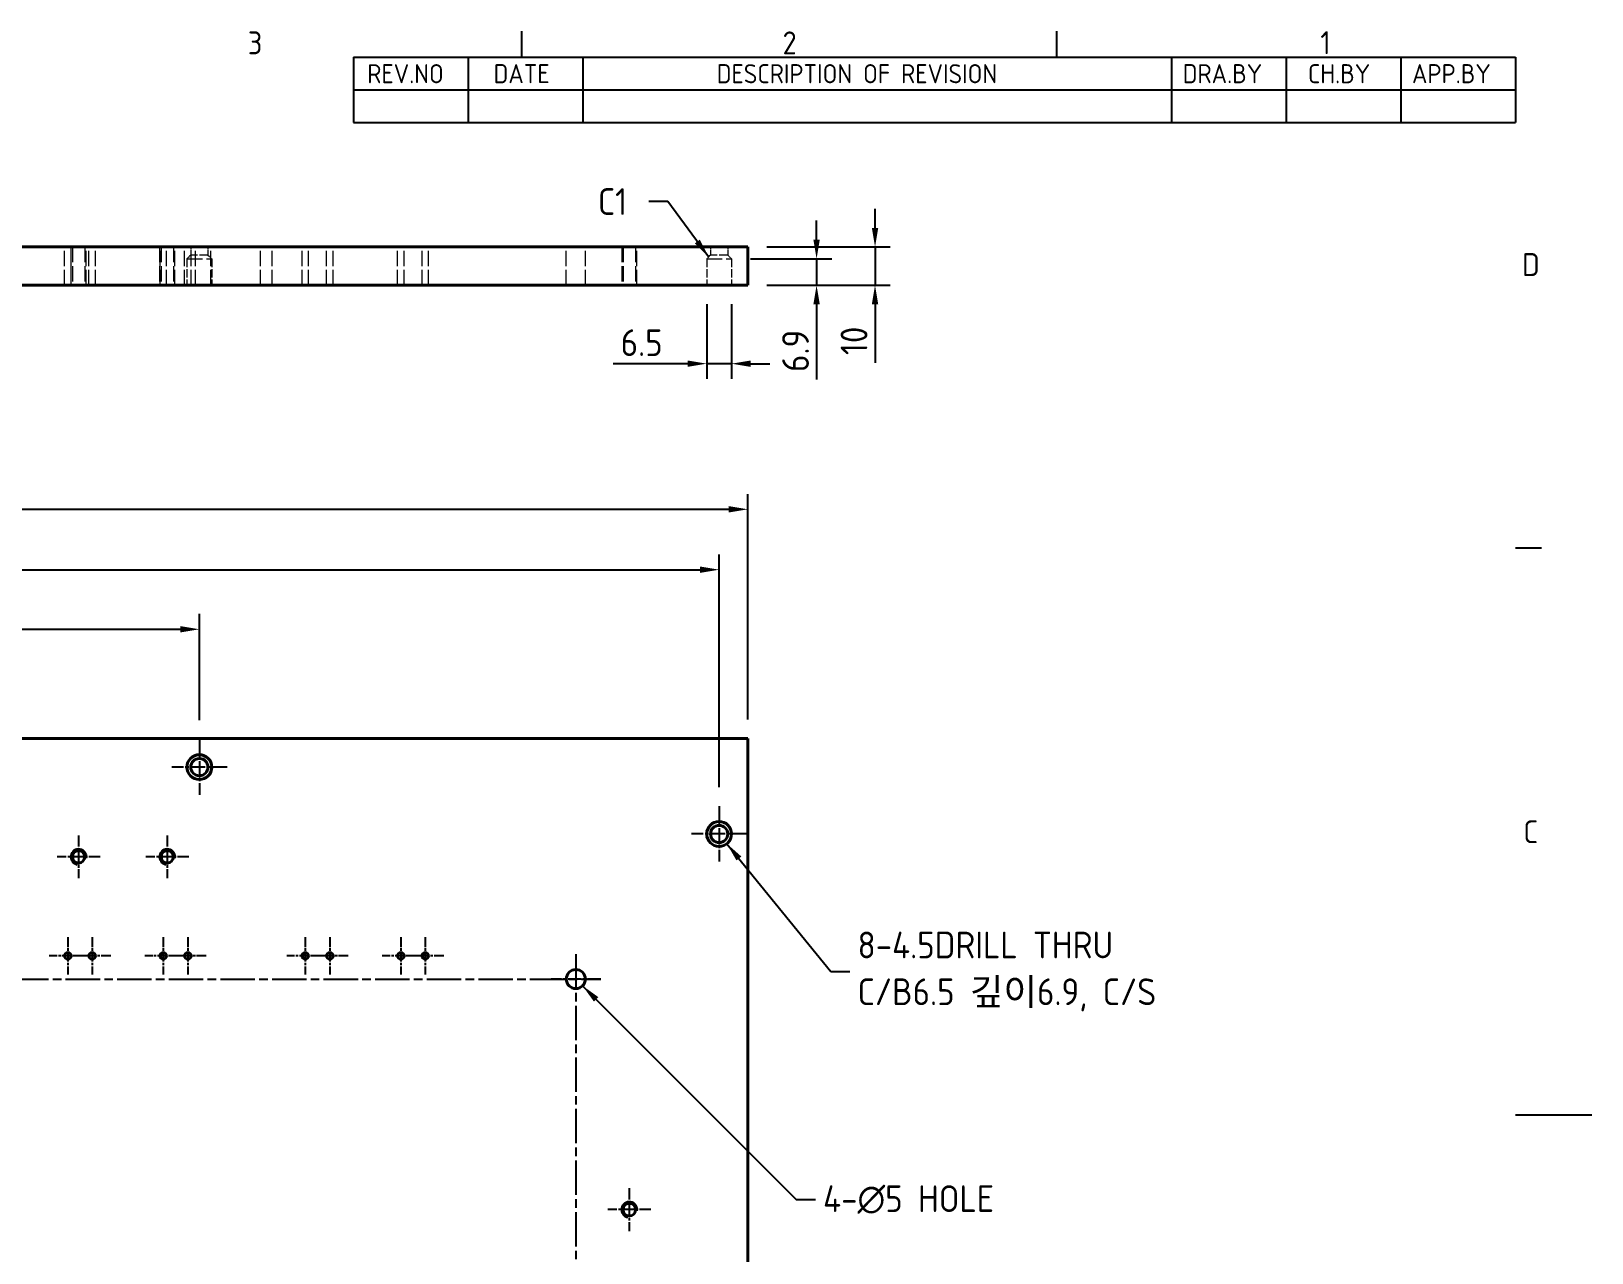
# Model space of a CAD drawing. Header units: millimetres. Extents: x 0 to 840, y 0 to 594.
# Drawn here: x 431.6 to 840, y 260.9 to 580.8 of the extents above; entities that cross this region are included whole.
import ezdxf

# ---------------------------------------------------------------- set-up
doc = ezdxf.new("R2010")
doc.units = ezdxf.units.MM
doc.header["$LTSCALE"] = 2
doc.linetypes.add('CHAIN', pattern=[0.35429999999999995, 0.2362, -0.0295, 0.0591, -0.0295])
doc.linetypes.add('DASHED', pattern=[0.2067, 0.1654, -0.0413])
doc.layers.get('0').update_dxf_attribs({"color": 3, "lineweight": 25})
for name, color, linetype, lineweight in [('가려진 것(ISO)', 2, 'DASHED', 18), ('가시적인 것(ISO)', 3, 'Continuous', 40), ('가시적인 좁은 것(ISO)', 3, 'Continuous', 35), ('경계(ISO)', 7, 'Continuous', 25), ('기호(ISO)', 5, 'Continuous', 25), ('중심 표식(ISO)', 1, 'Continuous', 25), ('중심선(ISO)', 1, 'Continuous', 25), ('치수(ISO)', 2, 'Continuous', 25)]:
    doc.layers.add(name, color=color, linetype=linetype, lineweight=lineweight)
doc.styles.add('ISO ProportionalPSTEK', font='isocp.shx')
doc.styles.add('문자 텍스트_PSTEK_POSCO', font='isocp.shx')
doc.styles.add('치수 텍스트_PSTEK_POSCO', font='isocp.shx')
doc.dimstyles.new('치수_PSTEK_POSCO', dxfattribs={"dimscale": 2, "dimtxt": 3.5, "dimasz": 2.5, "dimexe": 2, "dimexo": 2.5, "dimgap": 1, "dimtad": 1, "dimrnd": 1e-08, "dimdsep": 46, "dimtxsty": '치수 텍스트_PSTEK_POSCO', "dimcen": 0.09, "dimdle": 10, "dimclrd": 7, "dimclre": 7, "dimclrt": 2, "dimadec": 1, "dimazin": 2, "dimtfac": 1, "dimtmove": 0, "dimatfit": 3, "dimfxl": 0, "dimtolj": 1, "dimlwd": -1, "dimlwe": -1, "dimarcsym": 0})
doc.dimstyles.new('치수_PSTEK_POSCO$7', dxfattribs={"dimscale": 2, "dimtxt": 3.5, "dimasz": 2.5, "dimexe": 2, "dimexo": 2.5, "dimgap": 1, "dimtad": 1, "dimrnd": 1e-08, "dimdsep": 46, "dimtxsty": '치수 텍스트_PSTEK_POSCO', "dimcen": 0.09, "dimdle": 10, "dimclrd": 7, "dimclre": 7, "dimclrt": 2, "dimadec": 1, "dimazin": 2, "dimtfac": 1, "dimtmove": 0, "dimatfit": 3, "dimfxl": 0, "dimtolj": 1, "dimlwd": -1, "dimlwe": -1, "dimarcsym": 0})

# ---------------------------------------------------------------- blocks, each defined once
blk = doc.blocks.new('경계 Default Border')
at = {"layer": '경계(ISO)'}
for p, q in [((280, 287.0000076293945), (280, 290.4000091552734)), ((350, 287.0000076293945), (350, 290.4000091552734)), ((410, 222.7499961853027), (413.4000015258789, 222.7499961853027))]:
    blk.add_line(p, q, dxfattribs=at)
at = {"layer": '경계(ISO)', "flags": 128}
blk.add_lwpolyline([(420, 148.5000038146973), (410, 148.5000038146973)], dxfattribs=at)
at = {"layer": '경계(ISO)', "color": 2, "char_height": 3.00000011920929, "attachment_point": 7, "style": '문자 텍스트_PSTEK_POSCO'}
for s, insert in [('3', (244.1685395229535, 287.3713945155963)), ('2', (314.127739416884, 287.3713945155963)), ('1', (384.4860661041481, 287.4)), ('D', (410.878270202895, 258.3463944559917)), ('C', (411.0445395201643, 184.0963944559917))]:
    blk.add_mtext(s, dxfattribs=dict(at, insert=insert))
blk = doc.blocks.new('리비전 내역')
at = {"layer": '기호(ISO)'}
for p, q in [((258, 287.0000076293945), (410, 287.0000076293945)), ((258, 287.0000076293945), (258, 282.7200076293945)), ((273, 287.0000076293945), (273, 282.7200076293945)), ((288, 287.0000076293945), (288, 282.7200076293945)), ((365, 287.0000076293945), (365, 282.7200076293945)), ((380, 287.0000076293945), (380, 282.7200076293945)), ((395, 287.0000076293945), (395, 282.7200076293945)), ((410, 287.0000076293945), (410, 282.7200076293945)), ((258, 282.7200076293945), (410, 282.7200076293945)), ((258, 282.7200076293945), (258, 278.4400076293945)), ((273, 282.7200076293945), (273, 278.4400076293945)), ((288, 282.7200076293945), (288, 278.4400076293945)), ((365, 282.7200076293945), (365, 278.4400076293945)), ((380, 282.7200076293945), (380, 278.4400076293945)), ((395, 282.7200076293945), (395, 278.4400076293945)), ((410, 282.7200076293945), (410, 278.4400076293945)), ((258, 278.4400076293945), (410, 278.4400076293945))]:
    blk.add_line(p, q, dxfattribs=at)
at = {"layer": '기호(ISO)', "color": 2, "char_height": 2.5, "attachment_point": 7, "style": 'ISO ProportionalPSTEK'}
for s, insert in [('REV.NO', (259.7871163682308, 283.5831900503393)), ('DATE', (276.3142317728366, 283.5831900503393)), ('DESCRIPTION OF REVISION', (305.5070204333629, 283.5831900503393)), ('DRA.BY', (366.4757339553204, 283.5831900503393)), ('CH.BY', (382.8642915086117, 283.5831900503393)), ('APP.BY', (396.4777339604404, 283.5831900503393))]:
    blk.add_mtext(s, dxfattribs=dict(at, insert=insert))
blk = doc.blocks.new('*D23')
at = {"layer": 'Defpoints', "color": 0}
for p in [(614.9017089935934, 521.1955069234862), (637.1468733123899, 521.1955069234862), (619.1517089935934, 514.2955069234936)]:
    blk.add_point(p, dxfattribs=at)
at = {"layer": '치수(ISO)', "color": 7}
for p, q in [((637.1468733123899, 526.1955069234862), (637.1468733123899, 531.1955069234862)), ((619.9017089935934, 521.1955069234862), (641.1468733123899, 521.1955069234862)), ((637.1468733123899, 521.1955069234862), (637.1468733123899, 514.2955069234936)), ((624.1517089935934, 514.2955069234936), (641.1468733123899, 514.2955069234936)), ((637.1468733123899, 509.2955069234936), (637.1468733123899, 489.575454932686))]:
    blk.add_line(p, q, dxfattribs=at)
for points in [[(636.3135399790565, 526.1955069234862), (637.9802066457232, 526.1955069234862), (637.1468733123899, 521.1955069234862)], [(636.3135399790565, 509.2955069234936), (637.9802066457232, 509.2955069234936), (637.1468733123899, 514.2955069234936)]]:
    blk.add_solid(points, dxfattribs=at)
at = {"layer": '치수(ISO)', "color": 2, "insert": (631.6468733123897, 491.575454932686), "char_height": 7, "attachment_point": 4, "rotation": 90, "style": '치수 텍스트_PSTEK_POSCO'}
blk.add_mtext('\\A1;6.9', dxfattribs=at)
blk = doc.blocks.new('*D24')
at = {"layer": 'Defpoints', "color": 0}
for p in [(608.4017089935934, 514.2955069234861), (614.9017089935934, 514.2955069234861), (608.4017089935934, 493.7422000581217)]:
    blk.add_point(p, dxfattribs=at)
at = {"layer": '치수(ISO)', "color": 7}
for p, q in [((608.4017089935934, 509.2955069234861), (608.4017089935934, 489.7422000581217)), ((614.9017089935934, 509.2955069234861), (614.9017089935934, 489.7422000581217)), ((603.4017089935934, 493.7422000581217), (583.8928618621369, 493.7422000581217)), ((614.9017089935934, 493.7422000581217), (608.4017089935934, 493.7422000581217)), ((619.9017089935934, 493.7422000581217), (624.9017089935934, 493.7422000581217))]:
    blk.add_line(p, q, dxfattribs=at)
for points in [[(603.4017089935934, 494.5755333914551), (603.4017089935934, 492.9088667247884), (608.4017089935934, 493.7422000581217)], [(619.9017089935934, 494.5755333914551), (619.9017089935934, 492.9088667247884), (614.9017089935934, 493.7422000581217)]]:
    blk.add_solid(points, dxfattribs=at)
at = {"layer": '치수(ISO)', "color": 2, "insert": (585.892861862137, 499.2422000581217), "char_height": 7, "attachment_point": 4, "style": '치수 텍스트_PSTEK_POSCO'}
blk.add_mtext('\\A1;6.5', dxfattribs=at)
blk = doc.blocks.new('*D25')
at = {"layer": 'Defpoints', "color": 0}
for p in [(619.1517089935934, 524.2955069234936), (652.4494966163116, 524.2955069234936), (619.1517089935934, 514.2955069234936)]:
    blk.add_point(p, dxfattribs=at)
at = {"layer": '치수(ISO)', "color": 7}
for p, q in [((652.4494966163116, 529.2955069234936), (652.4494966163116, 534.2955069234936)), ((624.1517089935934, 524.2955069234936), (656.4494966163116, 524.2955069234936)), ((652.4494966163116, 524.2955069234936), (652.4494966163116, 514.2955069234936)), ((624.1517089935934, 514.2955069234936), (656.4494966163116, 514.2955069234936)), ((652.4494966163116, 509.2955069234935), (652.4494966163116, 493.9899951124699))]:
    blk.add_line(p, q, dxfattribs=at)
for points in [[(651.6161632829783, 529.2955069234936), (653.282829949645, 529.2955069234936), (652.4494966163116, 524.2955069234936)], [(651.6161632829783, 509.2955069234935), (653.282829949645, 509.2955069234935), (652.4494966163116, 514.2955069234936)]]:
    blk.add_solid(points, dxfattribs=at)
at = {"layer": '치수(ISO)', "color": 2, "insert": (646.9494966163115, 495.98999511247), "char_height": 7, "attachment_point": 4, "rotation": 90, "style": '치수 텍스트_PSTEK_POSCO'}
blk.add_mtext('\\A1;10', dxfattribs=at)
blk = doc.blocks.new('*D27')
at = {"layer": 'Defpoints', "color": 0}
for p in [(619.1517089935166, 455.6086299088106), (132.1517089934875, 395.6086299088106), (619.1517089935166, 395.6086299088106)]:
    blk.add_point(p, dxfattribs=at)
at = {"layer": '치수(ISO)', "color": 7}
for p, q in [((132.1517089934875, 400.6086299088106), (132.1517089934875, 459.6086299088106)), ((619.1517089935166, 400.6086299088106), (619.1517089935166, 459.6086299088106)), ((137.1517089934875, 455.6086299088106), (614.1517089935166, 455.6086299088106))]:
    blk.add_line(p, q, dxfattribs=at)
for points in [[(137.1517089934875, 456.4419632421439), (137.1517089934875, 454.7752965754773), (132.1517089934875, 455.6086299088106)], [(614.1517089935166, 456.4419632421439), (614.1517089935166, 454.7752965754773), (619.1517089935166, 455.6086299088106)]]:
    blk.add_solid(points, dxfattribs=at)
at = {"layer": '치수(ISO)', "color": 2, "insert": (369.0017089935022, 461.1086299088106), "char_height": 7, "attachment_point": 4, "style": '치수 텍스트_PSTEK_POSCO'}
blk.add_mtext('\\A1;487', dxfattribs=at)
blk = doc.blocks.new('*D30')
at = {"layer": 'Defpoints', "color": 0}
for p in [(611.6517089935166, 439.8038763352199), (139.6517089934875, 377.8586299088033), (611.6517089935166, 377.8586299088033)]:
    blk.add_point(p, dxfattribs=at)
at = {"layer": '치수(ISO)', "color": 7}
for p, q in [((139.6517089934875, 382.8586299088033), (139.6517089934875, 443.8038763352199)), ((611.6517089935166, 382.8586299088033), (611.6517089935166, 443.8038763352199)), ((144.6517089934875, 439.8038763352199), (606.6517089935166, 439.8038763352199))]:
    blk.add_line(p, q, dxfattribs=at)
for points in [[(144.6517089934875, 440.6372096685532), (144.6517089934875, 438.9705430018866), (139.6517089934875, 439.8038763352199)], [(606.6517089935166, 440.6372096685532), (606.6517089935166, 438.9705430018866), (611.6517089935166, 439.8038763352199)]]:
    blk.add_solid(points, dxfattribs=at)
at = {"layer": '치수(ISO)', "color": 2, "insert": (368.7915023005888, 445.3045653115979), "char_height": 7, "attachment_point": 4, "style": '치수 텍스트_PSTEK_POSCO'}
blk.add_mtext('\\A1;472', dxfattribs=at)
blk = doc.blocks.new('*D31')
at = {"layer": 'Defpoints', "color": 0}
for p in [(475.6517089935021, 424.2027897009095), (275.6517089935021, 395.3586299088107), (475.6517089935021, 395.3586299088107)]:
    blk.add_point(p, dxfattribs=at)
at = {"layer": '치수(ISO)', "color": 7}
for p, q in [((275.6517089935021, 400.3586299088107), (275.6517089935021, 428.2027897009095)), ((475.6517089935021, 400.3586299088107), (475.6517089935021, 428.2027897009095)), ((280.6517089935021, 424.2027897009095), (470.6517089935021, 424.2027897009095))]:
    blk.add_line(p, q, dxfattribs=at)
for points in [[(280.6517089935021, 425.0361230342428), (280.6517089935021, 423.3694563675762), (275.6517089935021, 424.2027897009095)], [(470.6517089935021, 425.0361230342428), (470.6517089935021, 423.3694563675762), (475.6517089935021, 424.2027897009095)]]:
    blk.add_solid(points, dxfattribs=at)
at = {"layer": '치수(ISO)', "color": 2, "insert": (369.2600751352344, 429.7034786772874), "char_height": 7, "attachment_point": 4, "style": '치수 텍스트_PSTEK_POSCO'}
blk.add_mtext('\\A1;200', dxfattribs=at)

msp = doc.modelspace()

# ---------------------------------------------------------------- linework, layer by layer
at = {"layer": '가려진 것(ISO)', "ltscale": 12.09482383728027}
for p, q in [((440.3668089935863, 514.2955069234766), (440.3668089935863, 524.2955069234766)), ((442.0517406602431, 524.2955069234843), (442.0517406602431, 514.2955069234843)), ((442.0668089935863, 514.2955069234766), (442.0668089935863, 524.2955069234766)), ((442.4307406602431, 524.2955069234843), (442.4307406602431, 514.2955069234843)), ((445.6727406602431, 524.2955069234843), (445.6727406602431, 514.2955069234843)), ((446.0517406602431, 514.2955069234843), (446.0517406602431, 524.2955069234843)), ((446.7672089935849, 514.2955069234766), (446.7672089935849, 524.2955069234766)), ((448.467208993585, 514.2955069234766), (448.467208993585, 524.2955069234766)), ((465.2516773269145, 524.2955069234843), (465.2516773269145, 514.2955069234843)), ((465.3668089935863, 514.2955069234766), (465.3668089935863, 524.2955069234766)), ((465.6306773269145, 524.2955069234843), (465.6306773269145, 514.2955069234843)), ((467.0668089935863, 514.2955069234766), (467.0668089935863, 524.2955069234766)), ((468.8726773269145, 524.2955069234843), (468.8726773269145, 514.2955069234843)), ((469.2516773269145, 514.2955069234843), (469.2516773269145, 524.2955069234843)), ((471.7672089935849, 514.2955069234766), (471.7672089935849, 524.2955069234766)), ((473.467208993585, 514.2955069234766), (473.467208993585, 524.2955069234766)), ((474.6612089935865, 514.2955069234285), (474.6612089935865, 524.2955069234285)), ((478.6612089935864, 514.2955069234285), (478.6612089935864, 524.2955069234285)), ((491.6611089935889, 514.2955069234301), (491.6611089935889, 524.2955069234301)), ((494.661108993589, 514.2955069234301), (494.661108993589, 524.2955069234301)), ((502.5168089935877, 514.2955069234766), (502.5168089935877, 524.2955069234766)), ((504.2168089935877, 514.2955069234766), (504.2168089935877, 524.2955069234766)), ((508.9172089935864, 514.2955069234766), (508.9172089935864, 524.2955069234766)), ((510.6172089935864, 514.2955069234766), (510.6172089935864, 524.2955069234766)), ((527.5168089935878, 514.2955069234766), (527.5168089935878, 524.2955069234766)), ((529.2168089935877, 514.2955069234766), (529.2168089935877, 524.2955069234766)), ((533.9172089935864, 514.2955069234766), (533.9172089935864, 524.2955069234766)), ((535.6172089935864, 514.2955069234766), (535.6172089935864, 524.2955069234766)), ((571.6614089935885, 514.2955069234748), (571.6614089935885, 524.2955069234748)), ((576.6614089935885, 514.2955069234748), (576.6614089935885, 524.2955069234748)), ((586.1516602435861, 524.295506923457), (586.1516602435861, 514.295506923457)), ((586.5306602435862, 524.295506923457), (586.5306602435862, 514.295506923457)), ((589.7726602435862, 524.295506923457), (589.7726602435862, 514.295506923457)), ((590.1516602435862, 514.295506923457), (590.1516602435862, 524.295506923457))]:
    msp.add_line(p, q, dxfattribs=at)
at = {"layer": '가려진 것(ISO)', "ltscale": 1.999831438064575}
for p, q in [((473.4017089935788, 524.2955069234913), (473.4017089935788, 522.1955069234913)), ((477.9017089935788, 524.2955069234913), (477.9017089935788, 522.1955069234913)), ((609.4017089935934, 524.2955069234861), (609.4017089935934, 522.195506923486)), ((613.9017089935934, 524.2955069234861), (613.9017089935934, 522.195506923486))]:
    msp.add_line(p, q, dxfattribs=at)
at = {"layer": '가려진 것(ISO)', "ltscale": 1.346723914146423}
for p, q in [((473.4017089935788, 522.1955069234913), (472.4017089935788, 521.1955069234913)), ((477.9017089935788, 522.1955069234913), (478.9017089935788, 521.1955069234913)), ((609.4017089935934, 522.195506923486), (608.4017089935934, 521.1955069234862)), ((613.9017089935934, 522.195506923486), (614.9017089935934, 521.1955069234862))]:
    msp.add_line(p, q, dxfattribs=at)
at = {"layer": '가려진 것(ISO)', "ltscale": 12.34902763366699}
for p, q in [((472.4017089935788, 521.1955069234913), (478.9017089935788, 521.1955069234913)), ((608.4017089935934, 521.1955069234862), (614.9017089935934, 521.1955069234862))]:
    msp.add_line(p, q, dxfattribs=at)
at = {"layer": '가려진 것(ISO)', "ltscale": 6.571103096008301}
for p, q in [((472.4017089935788, 521.1955069234913), (472.4017089935788, 514.2955069234913)), ((478.9017089935788, 521.1955069234913), (478.9017089935788, 514.2955069234913)), ((608.4017089935934, 521.1955069234862), (608.4017089935934, 514.2955069234861)), ((614.9017089935934, 521.1955069234862), (614.9017089935934, 514.2955069234861))]:
    msp.add_line(p, q, dxfattribs=at)
at = {"layer": '가려진 것(ISO)', "ltscale": 6.731653690338135}
for p, q in [((477.9017089935788, 522.1955069234913), (473.4017089935788, 522.1955069234913)), ((613.9017089935934, 522.195506923486), (609.4017089935934, 522.195506923486))]:
    msp.add_line(p, q, dxfattribs=at)
at = {"layer": '가시적인 것(ISO)'}
for p, q in [((132.1517089935642, 524.2955069234936), (619.1517089935934, 524.2955069234936)), ((619.1517089935934, 514.2955069234936), (619.1517089935934, 524.2955069234936)), ((132.1517089935642, 514.2955069234936), (619.1517089935934, 514.2955069234936)), ((132.1517089934875, 395.6086299088106), (619.1517089935166, 395.6086299088106)), ((619.1517089935166, 395.6086299088106), (619.1517089935168, 125.608629908796))]:
    msp.add_line(p, q, dxfattribs=at)
for centre, radius in [((475.6517089935021, 388.1086299088106), 3.25), ((475.6517089935021, 388.1086299088106), 2.25), ((611.6517089935166, 370.6086299088032), 3.25), ((611.6517089935166, 370.6086299088032), 2.25), ((444.0517406601663, 364.6085811588102), 1.621), ((467.2516773268378, 364.6085811588102), 1.621), ((441.2168089935096, 338.6934299088153), 0.8500000000000001), ((447.6172089935082, 338.6934299088153), 0.8500000000000001), ((466.2168089935096, 338.6934299088153), 0.8500000000000001), ((472.6172089935082, 338.6934299088153), 0.8500000000000001), ((503.366808993511, 338.6934299088153), 0.8500000000000001), ((509.7672089935097, 338.6934299088153), 0.8500000000000001), ((528.366808993511, 338.6934299088153), 0.8500000000000001), ((534.7672089935097, 338.6934299088153), 0.8500000000000001), ((574.1614089935117, 332.6086299088108), 2.5), ((588.1516602435095, 272.232598242137), 1.621)]:
    msp.add_circle(centre, radius, dxfattribs=at)
at = {"layer": '가시적인 좁은 것(ISO)'}
for centre, radius, start, end in [((444.0517406601663, 364.6085811588102), 2, 350.0000000000013, 259.9999999999497), ((467.2516773268378, 364.6085811588102), 1.99999999999998, 349.9999999999993, 259.9999999999497), ((588.1516602435095, 272.232598242137), 1.999999999999983, 350.0000000000022, 259.9999999999517)]:
    msp.add_arc(centre, radius, start, end, dxfattribs=at)
at = {"layer": '중심 표식(ISO)', "linetype": 'CHAIN', "ltscale": 8.056153297424316}
for p, q in [((475.6517089935021, 395.3586299088107), (475.6517089935021, 380.8586299088106)), ((482.9017089935021, 388.1086299088106), (468.401708993502, 388.1086299088106)), ((611.6517089935166, 377.8586299088033), (611.6517089935166, 363.3586299088032)), ((618.9017089935166, 370.6086299088032), (604.4017089935166, 370.6086299088032))]:
    msp.add_line(p, q, dxfattribs=at)
at = {"layer": '중심 표식(ISO)', "linetype": 'CHAIN', "ltscale": 6.245996952056885}
for p, q in [((444.0517406601664, 370.2295811588102), (444.0517406601664, 358.9875811588103)), ((467.2516773268378, 370.2295811588102), (467.2516773268378, 358.9875811588103)), ((449.6727406601664, 364.6085811588102), (438.4307406601664, 364.6085811588102)), ((472.8726773268378, 364.6085811588102), (461.6306773268378, 364.6085811588102)), ((588.1516602435095, 277.8535982421371), (588.1516602435095, 266.6115982421371)), ((593.7726602435094, 272.232598242137), (582.5306602435094, 272.232598242137))]:
    msp.add_line(p, q, dxfattribs=at)
at = {"layer": '중심 표식(ISO)', "linetype": 'CHAIN', "ltscale": 5.389256000518799}
for p, q in [((441.2168089935096, 343.5434299088154), (441.2168089935096, 333.8434299088153)), ((447.6172089935082, 343.5434299088154), (447.6172089935082, 333.8434299088153)), ((466.2168089935096, 343.5434299088154), (466.2168089935096, 333.8434299088153)), ((472.6172089935082, 343.5434299088154), (472.6172089935082, 333.8434299088153)), ((503.3668089935111, 343.5434299088154), (503.3668089935111, 333.8434299088153)), ((509.7672089935097, 343.5434299088154), (509.7672089935097, 333.8434299088153)), ((528.3668089935111, 343.5434299088154), (528.3668089935111, 333.8434299088153)), ((534.7672089935097, 343.5434299088154), (534.7672089935097, 333.8434299088153)), ((446.0668089935097, 338.6934299088153), (436.3668089935096, 338.6934299088153)), ((452.4672089935082, 338.6934299088153), (442.7672089935082, 338.6934299088153)), ((471.0668089935097, 338.6934299088153), (461.3668089935096, 338.6934299088153)), ((477.4672089935082, 338.6934299088153), (467.7672089935082, 338.6934299088153)), ((508.2168089935111, 338.6934299088153), (498.5168089935111, 338.6934299088153)), ((514.6172089935096, 338.6934299088153), (504.9172089935097, 338.6934299088153)), ((533.2168089935111, 338.6934299088153), (523.5168089935111, 338.6934299088153)), ((539.6172089935096, 338.6934299088153), (529.9172089935097, 338.6934299088153))]:
    msp.add_line(p, q, dxfattribs=at)
at = {"layer": '중심 표식(ISO)', "linetype": 'CHAIN', "ltscale": 7.222748279571533}
msp.add_line((580.6614089935117, 332.6086299088108), (567.6614089935118, 332.6086299088108), dxfattribs=at)
at = {"layer": '중심선(ISO)', "linetype": 'CHAIN', "ltscale": 19.05165100097656}
for p, q in [((574.1614089935117, 339.1086299088108), (574.1614089935117, 166.1086299087963)), ((170.6614089934899, 332.6086299088108), (580.6614089935118, 332.6086299088108))]:
    msp.add_line(p, q, dxfattribs=at)

# ---------------------------------------------------------------- block references
at = {"xscale": 2, "yscale": 2, "zscale": 2}
msp.add_blockref('경계 Default Border', (0, 0), dxfattribs=at)
at = {"layer": '기호(ISO)', "xscale": 2, "yscale": 2, "zscale": 2}
msp.add_blockref('리비전 내역', (0, 0), dxfattribs=at)

# ---------------------------------------------------------------- texts
at = {"layer": '기호(ISO)', "color": 2, "insert": (579.9285632118371, 536.1953820359158), "char_height": 6.99999988079071, "attachment_point": 4, "style": '치수 텍스트_PSTEK_POSCO'}
msp.add_mtext('{C1}', dxfattribs=at)
at = {"layer": '기호(ISO)', "color": 2, "char_height": 6.99999988079071, "attachment_point": 4, "style": '치수 텍스트_PSTEK_POSCO'}
for s, insert, width, line_spacing_factor in [('{8-4.5DRILL THRU \\PC/B6.5 깊이6.9, C/S}', (647.879969610127, 334.5929755088896), 92.15437049865727, 1.050000071525574), ('{4-\\fAIGDT|b0|i0;\\H7.0000;n\\fisocp|b0|i0;\\H7.0000;5 HOLE}', (638.8510142430913, 274.8841146012655), 51.93568534851082, 0.612500011920929)]:
    msp.add_mtext(s, dxfattribs=dict(at, insert=insert, width=width, line_spacing_factor=line_spacing_factor))

# ---------------------------------------------------------------- dimensions: what is measured, and where the dimension line sits
at = {"layer": '치수(ISO)', "color": 7}
for base, p1, p2, angle, override, picture, middle in [((637.1468733123899, 521.1955069234862), (619.1517089935934, 514.2955069234936), (614.9017089935934, 521.1955069234862), 90, {"dimdec": 2, "dimtp": 0, "dimtm": -0, "dimtdec": 2, "dimtofl": 1, "dimatfit": 1}, '*D23', (637.1468733123897, 496.9354809280898)), ((652.4494966163116, 524.2955069234936), (619.1517089935934, 514.2955069234936), (619.1517089935934, 524.2955069234936), 90, {"dimdec": 2, "dimtp": 0, "dimtm": -0, "dimtdec": 2, "dimtofl": 1, "dimatfit": 1}, '*D25', (652.4494966163115, 499.1427510179818)), ((608.4017089935934, 493.7422000581217), (614.9017089935934, 514.2955069234861), (608.4017089935934, 514.2955069234861), 180, {"dimdec": 2, "dimtp": 0, "dimtm": -0, "dimtdec": 2, "dimtofl": 1, "dimatfit": 1}, '*D24', (591.1472854278652, 493.7422000581217)), ((619.1517089935166, 455.6086299088106), (132.1517089934875, 395.6086299088106), (619.1517089935166, 395.6086299088106), 180, {"dimdec": 2, "dimtp": 0, "dimtm": -0, "dimtdec": 2, "dimtofl": 0, "dimatfit": 1}, '*D27', (375.6517089935022, 455.6086299088106)), ((611.6517089935166, 439.8038763352199), (139.6517089934875, 377.8586299088033), (611.6517089935166, 377.8586299088033), 180, {"dimdec": 2, "dimtp": 0, "dimtm": -0, "dimtdec": 2, "dimtofl": 0, "dimatfit": 1}, '*D30', (375.6517089935022, 439.8038763352199)), ((475.6517089935021, 424.2027897009095), (275.6517089935021, 395.3586299088107), (475.6517089935021, 395.3586299088107), 180, {"dimdec": 2, "dimtp": 0, "dimtm": -0, "dimtdec": 2, "dimtofl": 0, "dimatfit": 1}, '*D31', (375.6517089935022, 424.2027897009095))]:
    dim = msp.add_linear_dim(base=base, p1=p1, p2=p2, angle=angle, dimstyle='치수_PSTEK_POSCO', override=override, dxfattribs=at)
    dim.commit()
    dim.dimension.update_dxf_attribs({"geometry": picture, "text_midpoint": middle, "dimtype": 160})

# ---------------------------------------------------------------- leaders
at = {"layer": '기호(ISO)', "color": 7, "annotation_type": 0, "has_hookline": 1}
for points, hookline_direction, text_width in [([(608.9017089935935, 521.695506923486), (598.2646771415856, 536.1953820359158), (593.2646771415856, 536.1953820359158)], 1, 6.626193067525418), ([(613.6712632735366, 368.0622794792565), (640.879969610127, 334.5929755088896), (645.879969610127, 334.5929755088896)], 0, 80.26710983107162), ([(575.9291759464784, 330.8408629558447), (631.8510142430913, 274.8841146012655), (636.8510142430913, 274.8841146012655)], 0, 48.23962107195985)]:
    msp.add_leader(points, dimstyle='치수_PSTEK_POSCO$7', override={"dimtad": 0}, dxfattribs=dict(at, hookline_direction=hookline_direction, text_width=text_width))

doc.saveas('drawing.dxf')
